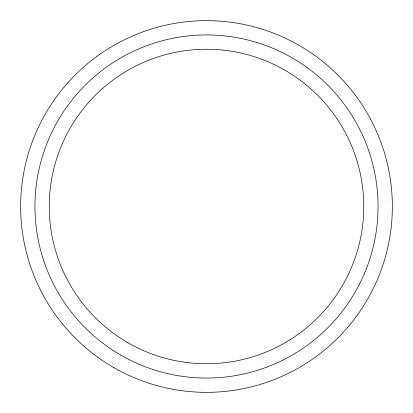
<?xml version="1.0" encoding="UTF-8"?>
<svg xmlns="http://www.w3.org/2000/svg" width="413" height="413" viewBox="0 0 413 413"><rect width="100%" height="100%" fill="white"/><g stroke="black" fill="none" stroke-linecap="round" stroke-linejoin="round"><path stroke-width="0.62" d="M113.575 367.451A185.85 185.85 0 0 0 392.35 206.5A185.85 185.85 0 0 0 113.575 45.549A185.85 185.85 0 0 0 113.575 367.451M127.87 342.687A157.26 157.26 0 0 0 363.76 206.5A157.26 157.26 0 0 0 127.87 70.313A157.26 157.26 0 0 0 127.87 342.687M120.725 355.072A171.555 171.555 0 0 0 378.055 206.5A171.555 171.555 0 0 0 120.725 57.928A171.555 171.555 0 0 0 120.725 355.072"/></g></svg>
